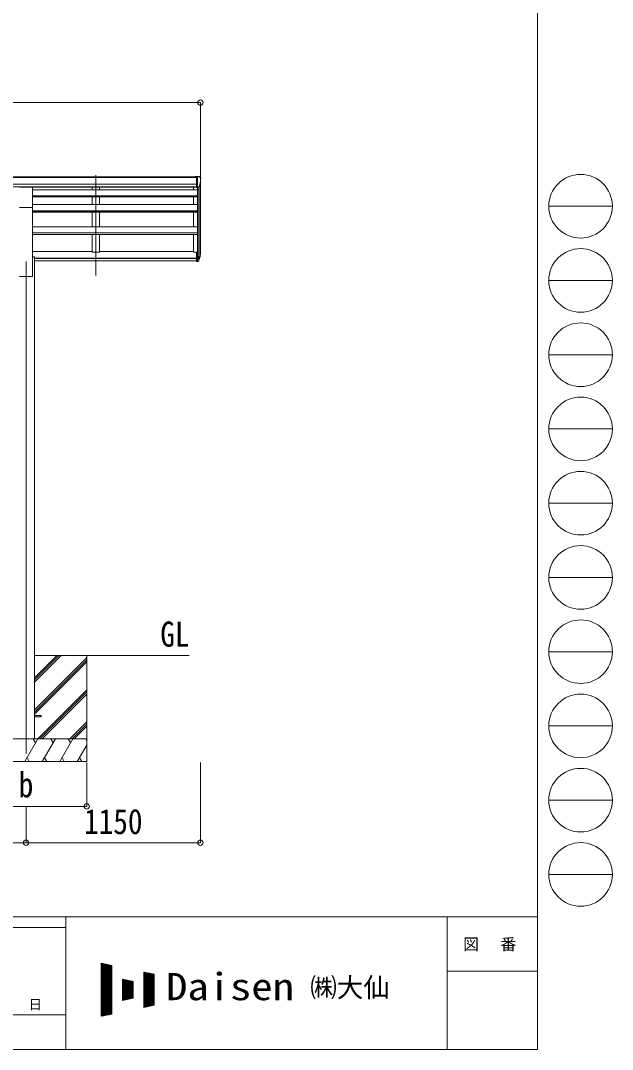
# Model space of a CAD drawing. Units: millimetres at full size; details may follow other scales. Extents: x -9783 to 9892, y -6828 to 6752.
# Drawn here: x 5987 to 9892, y -6828 to -38 of the extents above; entities that cross this region are included whole.
import ezdxf
from ezdxf.enums import TextEntityAlignment as Align

# ---------------------------------------------------------------- set-up
doc = ezdxf.new("R2010")
doc.units = ezdxf.units.MM
doc.header["$LTSCALE"] = 35
doc.header["$PDMODE"] = 32
doc.header["$PDSIZE"] = 35
for name, color, linetype, lineweight in [('0-0_0', 7, 'Continuous', 9), ('0-1_本体', 4, 'Continuous', 9), ('0-2_部品', 7, 'Continuous', 9), ('0-8_PARTS2', 2, 'Continuous', 9), ('0-A_寸法', 6, 'Continuous', 9), ('F-0_240', 7, 'Continuous', 9)]:
    doc.layers.add(name, color=color, linetype=linetype, lineweight=lineweight)
doc.styles.add('ＭＳ ゴシック', font='')
doc.styles.get('ＭＳ ゴシック').set_extended_font_data('MS Gothic')

msp = doc.modelspace()

# ---------------------------------------------------------------- linework, layer by layer
at = {"layer": '0-0_0'}
for p, q in [((6078.05, -4227.76), (7099.05, -4227.76)), ((6078.05, -4403.59), (6253.88, -4227.76)), ((6078.05, -4389.45), (6239.74, -4227.76)), ((6078.05, -4375.31), (6225.59, -4227.76)), ((6078.05, -4587.44), (6423.05, -4242.44)), ((6078.05, -4601.58), (6423.05, -4256.58)), ((6078.05, -4615.72), (6423.05, -4270.72)), ((6423.05, -4227.76), (6423.05, -4927.76)), ((6099.86, -4777.76), (6423.05, -4454.57)), ((6114, -4777.76), (6423.05, -4468.71)), ((6128.14, -4777.76), (6423.05, -4482.86)), ((6311.99, -4777.76), (6423.05, -4666.7)), ((6326.13, -4777.76), (6423.05, -4680.84)), ((6340.27, -4777.76), (6423.05, -4694.99)), ((6423.05, -4777.76), (5623.05, -4777.76)), ((6014.2, -4927.76), (6100.81, -4777.76)), ((6085.81, -4803.74), (6070.8, -4777.76)), ((6129.67, -4927.76), (6216.28, -4777.76)), ((6201.28, -4803.74), (6186.28, -4777.76)), ((6245.14, -4927.76), (6331.75, -4777.76)), ((6301.75, -4777.76), (6316.75, -4803.74)), ((6360.61, -4927.76), (6423.05, -4819.62)), ((6417.22, -4777.76), (6423.05, -4787.86)), ((5623.05, -4927.76), (6423.05, -4927.76)), ((6029.2, -4901.78), (6044.2, -4927.76)), ((6144.67, -4901.78), (6159.67, -4927.76)), ((6260.14, -4901.78), (6275.14, -4927.76)), ((6375.61, -4901.78), (6390.61, -4927.76))]:
    msp.add_line(p, q, dxfattribs=at)
at = {"layer": '0-1_本体'}
for p, q in [((1799.55, -1069.34), (7136.55, -1069.34)), ((1799.55, -1074.7), (7146.55, -1074.7)), ((1799.55, -1118.22), (7146.55, -1118.22)), ((1799.55, -1135.89), (7146.55, -1135.89)), ((7146.55, -1138.2), (6065.55, -1138.3)), ((7153.05, -1154.12), (6065.55, -1154.12)), ((6458.05, -1138.27), (6458.05, -1154.12)), ((6508.05, -1138.26), (6508.05, -1154.12)), ((7128.05, -1138.2), (7128.05, -1154.12)), ((7153.05, -1139.72), (7153.05, -1566.33)), ((7159.05, -1140.25), (7159.05, -1610.76)), ((7168.76, -1124.89), (7168.76, -1592.76)), ((7173.05, -1568.5), (7173.05, -1106.09)), ((6065.55, -1195.82), (7153.05, -1195.82)), ((6065.55, -1197.51), (7153.05, -1197.51)), ((6065.55, -1201.92), (7153.05, -1201.92)), ((6458.05, -1201.92), (6458.05, -1252.91)), ((6508.05, -1201.92), (6508.05, -1252.91)), ((7128.05, -1201.92), (7128.05, -1252.91)), ((6065.55, -1252.91), (7153.05, -1252.91)), ((6065.55, -1727.76), (6065.55, -1272.13)), ((6065.55, -1293.56), (7153.05, -1293.56)), ((6065.55, -1295.24), (7153.05, -1295.24)), ((6065.55, -1301.96), (7153.05, -1301.96)), ((6458.05, -1301.96), (6458.05, -1398.64)), ((6508.05, -1301.96), (6508.05, -1398.64)), ((7128.05, -1301.96), (7128.05, -1398.64)), ((6065.55, -1398.64), (7153.05, -1398.64)), ((7153.05, -1438.1), (6065.55, -1438.1)), ((7153.05, -1439.78), (6065.55, -1439.78)), ((7153.05, -1448.83), (6065.55, -1448.83)), ((6458.05, -1448.83), (6458.05, -1567.15)), ((6508.05, -1448.83), (6508.05, -1567.15)), ((7128.05, -1448.83), (7128.05, -1567.15)), ((6065.55, -1561.94), (6458.05, -1561.94)), ((6065.55, -1597.76), (6078.05, -1597.76)), ((6078.05, -1597.76), (6078.05, -4777.76)), ((6078.05, -1606.25), (7146.55, -1606.25)), ((6078.05, -1607.63), (7146.55, -1607.63)), ((6078.05, -1624.8), (7146.55, -1624.8)), ((6458.05, -1567.15), (6508.05, -1567.15)), ((6508.05, -1561.94), (7128.05, -1561.94)), ((7146.55, -1567.15), (7128.05, -1567.15)), ((5980.55, -1727.76), (6065.55, -1727.76))]:
    msp.add_line(p, q, dxfattribs=at)
at = {"layer": '0-2_部品'}
for p, q in [((7146.55, -1067.74), (7136.55, -1067.83)), ((7136.55, -1069.34), (7136.55, -1067.83)), ((7146.55, -1139.72), (7146.55, -1067.74)), ((7165.05, -1067.74), (7146.55, -1067.74)), ((7153.05, -1140.72), (7153.05, -1067.74)), ((7165.05, -1067.74), (7167.38, -1067.88)), ((7168.14, -1068.31), (7172.2, -1074.12)), ((7175.05, -1077.11), (7175.05, -1077.74)), ((5980.55, -1137.98), (6065.55, -1137.98)), ((6065.55, -1272.13), (6065.55, -1137.98)), ((7146.55, -1139.72), (7153.05, -1139.72)), ((7153.05, -1140.72), (7158.26, -1140.41)), ((7160.67, -1138.91), (7169.95, -1122.85)), ((5980.55, -1272.13), (6065.55, -1272.13)), ((7146.55, -1566.33), (7146.55, -1627.39)), ((7146.55, -1566.33), (7153.05, -1566.33)), ((7146.55, -1604.64), (7153.05, -1604.64)), ((7146.55, -1610.04), (7153.05, -1610.04)), ((7146.55, -1627.39), (7153.05, -1627.39)), ((7153.05, -1566.33), (7153.05, -1628.21)), ((7153.05, -1611.04), (7158.18, -1611.04)), ((7153.05, -1613.04), (7157.89, -1613.04)), ((7153.05, -1628.21), (7157.89, -1628.21)), ((7159.48, -1610.29), (7169.24, -1591.87)), ((7170.66, -1592.37), (7160.49, -1611.54)), ((7168.07, -1609.22), (7160.49, -1626.71))]:
    msp.add_line(p, q, dxfattribs=at)
at = {"layer": '0-2_部品', "color": 4}
for p, q in [((6123.05, -4623.26), (6078.05, -4623.26)), ((6123.05, -4632.26), (6078.05, -4632.26)), ((6123.05, -4623.26), (6123.05, -4632.26))]:
    msp.add_line(p, q, dxfattribs=at)
at = {"layer": '0-2_部品'}
for centre, radius, start, end in [((7167.32, -1068.88), 1, 35, 86.5), ((6973.05, -1077.74), 202, 347.09739, 0), ((7172.05, -1077.11), 3, 0, 87), ((7158.07, -1137.41), 3, 273.5, 330), ((7085.1, -1565.92), 88.05, 342.78929, 2.77608), ((7084.39, -1570.2), 89.07, 345.58812, 5.50424), ((7157.89, -1610.04), 3, 270, 330), ((7157.89, -1625.21), 3, 270, 330), ((7158.18, -1609.54), 1.5, 270, 330), ((7039.83, -1573.14), 133.22, 344.28698, 356.72013)]:
    msp.add_arc(centre, radius, start, end, dxfattribs=at)
at = {"layer": '0-8_PARTS2'}
for p, q in [((6483.05, -1721.56), (6483.05, -1059.03)), ((6023.05, -1627.76), (6023.05, -4877.76))]:
    msp.add_line(p, q, dxfattribs=at)
at = {"layer": '0-A_寸法'}
for p, q in [((1773.05, -579.4), (7173.05, -579.4)), ((7173.05, -579.4), (7173.05, -1125.02)), ((6423.05, -5224.15), (6423.05, -4935.18)), ((7173.05, -5464.12), (7173.05, -4935.18)), ((5623.05, -5224.15), (6423.05, -5224.15)), ((6023.05, -5464.12), (6023.05, -5224.15)), ((2923.05, -5464.12), (6023.05, -5464.12)), ((6023.05, -5464.12), (7173.05, -5464.12))]:
    msp.add_line(p, q, dxfattribs=at)
for p in [(7173.05, -579.4), (6423.05, -5224.15), (6023.05, -5464.12), (7173.05, -5464.12)]:
    msp.add_point(p, dxfattribs=at)
at = {"layer": 'F-0_240', "color": 5}
for p, q in [((9396.97, 6751.9), (9396.97, -6828.1)), ((-9783.03, -5953.1), (9396.97, -5953.1)), ((6285.75, -5953.1), (6285.75, -6828.1)), ((8801.97, -5953.1), (8801.97, -6828.1)), ((-9783.03, -6023.1), (6285.75, -6023.1)), ((8801.97, -6311.85), (9396.97, -6311.85)), ((5305.75, -6600.6), (6285.75, -6600.6)), ((-9783.03, -6828.1), (9396.97, -6828.1))]:
    msp.add_line(p, q, dxfattribs=at)
at = {"layer": 'F-0_240', "color": 4}
for p, q in [((9471.77, -1263.1), (9891.77, -1263.1)), ((9471.77, -1753.1), (9891.77, -1753.1)), ((9471.77, -2243.1), (9891.77, -2243.1)), ((9471.77, -2733.1), (9891.77, -2733.1)), ((9471.77, -3223.1), (9891.77, -3223.1)), ((9471.77, -3713.1), (9891.77, -3713.1)), ((9471.77, -4203.1), (9891.77, -4203.1)), ((9471.77, -4693.1), (9891.77, -4693.1)), ((9471.77, -5183.1), (9891.77, -5183.1)), ((9471.77, -5673.1), (9891.77, -5673.1))]:
    msp.add_line(p, q, dxfattribs=at)
at = {"layer": 'F-0_240'}
for p, q in [((6519.04, -6259.47), (6589.04, -6274.05)), ((6519.04, -6259.47), (6519.04, -6609.47)), ((6519.04, -6262.76), (6534.85, -6262.76)), ((6519.04, -6266.26), (6551.65, -6266.26)), ((6519.04, -6269.76), (6568.45, -6269.76)), ((6519.04, -6273.26), (6585.25, -6273.26)), ((6519.04, -6276.76), (6589.04, -6276.76)), ((6519.04, -6280.26), (6589.04, -6280.26)), ((6519.04, -6283.76), (6589.04, -6283.76)), ((6519.04, -6287.26), (6589.04, -6287.26)), ((6519.04, -6290.76), (6589.04, -6290.76)), ((6519.04, -6294.26), (6589.04, -6294.26)), ((6519.04, -6297.76), (6589.04, -6297.76)), ((6519.04, -6301.26), (6589.04, -6301.26)), ((6519.04, -6304.76), (6589.04, -6304.76)), ((6519.04, -6308.26), (6589.04, -6308.26)), ((6519.04, -6311.76), (6589.04, -6311.76)), ((6521.12, -6609.03), (6521.12, -6259.9)), ((6524.62, -6608.3), (6524.62, -6260.63)), ((6528.12, -6607.58), (6528.12, -6261.36)), ((6531.62, -6606.85), (6531.62, -6262.09)), ((6535.12, -6606.12), (6535.12, -6262.81)), ((6538.62, -6605.39), (6538.62, -6263.54)), ((6542.12, -6604.66), (6542.12, -6264.27)), ((6545.62, -6603.93), (6545.62, -6265)), ((6549.12, -6603.2), (6549.12, -6265.73)), ((6552.62, -6602.47), (6552.62, -6266.46)), ((6556.12, -6601.74), (6556.12, -6267.19)), ((6559.62, -6601.01), (6559.62, -6267.92)), ((6563.12, -6600.28), (6563.12, -6268.65)), ((6566.62, -6599.55), (6566.62, -6269.38)), ((6570.12, -6598.83), (6570.12, -6270.11)), ((6573.62, -6598.1), (6573.62, -6270.84)), ((6577.12, -6597.37), (6577.12, -6271.56)), ((6580.62, -6596.64), (6580.62, -6272.29)), ((6584.12, -6595.91), (6584.12, -6273.02)), ((6587.62, -6595.18), (6587.62, -6273.75)), ((6589.04, -6274.05), (6589.04, -6594.88)), ((6519.04, -6315.26), (6589.04, -6315.26)), ((6519.04, -6318.76), (6589.04, -6318.76)), ((6519.04, -6322.26), (6589.04, -6322.26)), ((6519.04, -6325.76), (6589.04, -6325.76)), ((6519.04, -6329.26), (6589.04, -6329.26)), ((6519.04, -6332.76), (6589.04, -6332.76)), ((6519.04, -6336.26), (6589.04, -6336.26)), ((6519.04, -6339.76), (6589.04, -6339.76)), ((6519.04, -6343.26), (6589.04, -6343.26)), ((6519.04, -6346.76), (6589.04, -6346.76)), ((6519.04, -6350.26), (6589.04, -6350.26)), ((6519.04, -6353.76), (6589.04, -6353.76)), ((6519.04, -6357.26), (6589.04, -6357.26)), ((6519.04, -6360.76), (6589.04, -6360.76)), ((6519.04, -6364.26), (6589.04, -6364.26)), ((6519.04, -6367.76), (6589.04, -6367.76)), ((6519.04, -6371.26), (6589.04, -6371.26)), ((6519.04, -6374.76), (6589.04, -6374.76)), ((6519.04, -6378.26), (6589.04, -6378.26)), ((6519.04, -6381.76), (6589.04, -6381.76)), ((6659.04, -6364.47), (6729.04, -6379.05)), ((6659.04, -6364.47), (6659.04, -6504.47)), ((6659.04, -6367.76), (6674.85, -6367.76)), ((6659.04, -6371.26), (6691.65, -6371.26)), ((6659.04, -6374.76), (6708.45, -6374.76)), ((6659.04, -6378.26), (6725.25, -6378.26)), ((6659.04, -6381.76), (6729.04, -6381.76)), ((6661.12, -6504.03), (6661.12, -6364.9)), ((6664.62, -6503.3), (6664.62, -6365.63)), ((6668.12, -6502.58), (6668.12, -6366.36)), ((6671.62, -6501.85), (6671.62, -6367.09)), ((6675.12, -6501.12), (6675.12, -6367.81)), ((6678.62, -6500.39), (6678.62, -6368.54)), ((6682.12, -6499.66), (6682.12, -6369.27)), ((6685.62, -6498.93), (6685.62, -6370)), ((6689.12, -6498.2), (6689.12, -6370.73)), ((6692.62, -6497.47), (6692.62, -6371.46)), ((6696.12, -6496.74), (6696.12, -6372.19)), ((6699.62, -6496.01), (6699.62, -6372.92)), ((6703.12, -6495.28), (6703.12, -6373.65)), ((6706.62, -6494.55), (6706.62, -6374.38)), ((6710.12, -6493.83), (6710.12, -6375.11)), ((6713.62, -6493.1), (6713.62, -6375.84)), ((6717.12, -6492.37), (6717.12, -6376.56)), ((6720.62, -6491.64), (6720.62, -6377.29)), ((6724.12, -6490.91), (6724.12, -6378.02)), ((6727.62, -6490.18), (6727.62, -6378.75)), ((6729.04, -6379.05), (6729.04, -6489.88)), ((6799.04, -6317.8), (6869.04, -6332.38)), ((6799.04, -6317.8), (6799.04, -6551.13)), ((6799.04, -6318.76), (6803.65, -6318.76)), ((6799.04, -6322.26), (6820.45, -6322.26)), ((6799.04, -6325.76), (6837.25, -6325.76)), ((6799.04, -6329.26), (6854.05, -6329.26)), ((6799.04, -6332.76), (6869.04, -6332.76)), ((6799.04, -6336.26), (6869.04, -6336.26)), ((6799.04, -6339.76), (6869.04, -6339.76)), ((6799.04, -6343.26), (6869.04, -6343.26)), ((6799.04, -6346.76), (6869.04, -6346.76)), ((6799.04, -6350.26), (6869.04, -6350.26)), ((6799.04, -6353.76), (6869.04, -6353.76)), ((6799.04, -6357.26), (6869.04, -6357.26)), ((6799.04, -6360.76), (6869.04, -6360.76)), ((6799.04, -6364.26), (6869.04, -6364.26)), ((6799.04, -6367.76), (6869.04, -6367.76)), ((6799.04, -6371.26), (6869.04, -6371.26)), ((6799.04, -6374.76), (6869.04, -6374.76)), ((6799.04, -6378.26), (6869.04, -6378.26)), ((6799.04, -6381.76), (6869.04, -6381.76)), ((6801.12, -6550.7), (6801.12, -6318.23)), ((6804.62, -6549.97), (6804.62, -6318.96)), ((6808.12, -6549.24), (6808.12, -6319.69)), ((6811.62, -6548.51), (6811.62, -6320.42)), ((6815.12, -6547.78), (6815.12, -6321.15)), ((6818.62, -6547.05), (6818.62, -6321.88)), ((6822.12, -6546.33), (6822.12, -6322.61)), ((6825.62, -6545.6), (6825.62, -6323.34)), ((6829.12, -6544.87), (6829.12, -6324.06)), ((6832.62, -6544.14), (6832.62, -6324.79)), ((6836.12, -6543.41), (6836.12, -6325.52)), ((6839.62, -6542.68), (6839.62, -6326.25)), ((6843.12, -6541.95), (6843.12, -6326.98)), ((6846.62, -6541.22), (6846.62, -6327.71)), ((6850.12, -6540.49), (6850.12, -6328.44)), ((6853.62, -6539.76), (6853.62, -6329.17)), ((6857.12, -6539.03), (6857.12, -6329.9)), ((6860.62, -6538.3), (6860.62, -6330.63)), ((6864.12, -6537.58), (6864.12, -6331.36)), ((6867.62, -6536.85), (6867.62, -6332.09)), ((6869.04, -6332.38), (6869.04, -6536.55)), ((6519.04, -6385.26), (6589.04, -6385.26)), ((6519.04, -6388.76), (6589.04, -6388.76)), ((6519.04, -6392.26), (6589.04, -6392.26)), ((6519.04, -6395.76), (6589.04, -6395.76)), ((6519.04, -6399.26), (6589.04, -6399.26)), ((6519.04, -6402.76), (6589.04, -6402.76)), ((6519.04, -6406.26), (6589.04, -6406.26)), ((6519.04, -6409.76), (6589.04, -6409.76)), ((6519.04, -6413.26), (6589.04, -6413.26)), ((6519.04, -6416.76), (6589.04, -6416.76)), ((6519.04, -6420.26), (6589.04, -6420.26)), ((6519.04, -6423.76), (6589.04, -6423.76)), ((6519.04, -6427.26), (6589.04, -6427.26)), ((6519.04, -6430.76), (6589.04, -6430.76)), ((6519.04, -6434.26), (6589.04, -6434.26)), ((6519.04, -6437.76), (6589.04, -6437.76)), ((6519.04, -6441.26), (6589.04, -6441.26)), ((6519.04, -6444.76), (6589.04, -6444.76)), ((6519.04, -6448.26), (6589.04, -6448.26)), ((6659.04, -6385.26), (6729.04, -6385.26)), ((6659.04, -6388.76), (6729.04, -6388.76)), ((6659.04, -6392.26), (6729.04, -6392.26)), ((6659.04, -6395.76), (6729.04, -6395.76)), ((6659.04, -6399.26), (6729.04, -6399.26)), ((6659.04, -6402.76), (6729.04, -6402.76)), ((6659.04, -6406.26), (6729.04, -6406.26)), ((6659.04, -6409.76), (6729.04, -6409.76)), ((6659.04, -6413.26), (6729.04, -6413.26)), ((6659.04, -6416.76), (6729.04, -6416.76)), ((6659.04, -6420.26), (6729.04, -6420.26)), ((6659.04, -6423.76), (6729.04, -6423.76)), ((6659.04, -6427.26), (6729.04, -6427.26)), ((6659.04, -6430.76), (6729.04, -6430.76)), ((6659.04, -6434.26), (6729.04, -6434.26)), ((6659.04, -6437.76), (6729.04, -6437.76)), ((6659.04, -6441.26), (6729.04, -6441.26)), ((6659.04, -6444.76), (6729.04, -6444.76)), ((6659.04, -6448.26), (6729.04, -6448.26)), ((6799.04, -6385.26), (6869.04, -6385.26)), ((6799.04, -6388.76), (6869.04, -6388.76)), ((6799.04, -6392.26), (6869.04, -6392.26)), ((6799.04, -6395.76), (6869.04, -6395.76)), ((6799.04, -6399.26), (6869.04, -6399.26)), ((6799.04, -6402.76), (6869.04, -6402.76)), ((6799.04, -6406.26), (6869.04, -6406.26)), ((6799.04, -6409.76), (6869.04, -6409.76)), ((6799.04, -6413.26), (6869.04, -6413.26)), ((6799.04, -6416.76), (6869.04, -6416.76)), ((6799.04, -6420.26), (6869.04, -6420.26)), ((6799.04, -6423.76), (6869.04, -6423.76)), ((6799.04, -6427.26), (6869.04, -6427.26)), ((6799.04, -6430.76), (6869.04, -6430.76)), ((6799.04, -6434.26), (6869.04, -6434.26)), ((6799.04, -6437.76), (6869.04, -6437.76)), ((6799.04, -6441.26), (6869.04, -6441.26)), ((6799.04, -6444.76), (6869.04, -6444.76)), ((6799.04, -6448.26), (6869.04, -6448.26)), ((6519.04, -6451.76), (6589.04, -6451.76)), ((6519.04, -6455.26), (6589.04, -6455.26)), ((6519.04, -6458.76), (6589.04, -6458.76)), ((6519.04, -6462.26), (6589.04, -6462.26)), ((6519.04, -6465.76), (6589.04, -6465.76)), ((6519.04, -6469.26), (6589.04, -6469.26)), ((6519.04, -6472.76), (6589.04, -6472.76)), ((6519.04, -6476.26), (6589.04, -6476.26)), ((6519.04, -6479.76), (6589.04, -6479.76)), ((6519.04, -6483.26), (6589.04, -6483.26)), ((6519.04, -6486.76), (6589.04, -6486.76)), ((6519.04, -6490.26), (6589.04, -6490.26)), ((6519.04, -6493.76), (6589.04, -6493.76)), ((6519.04, -6497.26), (6589.04, -6497.26)), ((6519.04, -6500.76), (6589.04, -6500.76)), ((6519.04, -6504.26), (6589.04, -6504.26)), ((6519.04, -6507.76), (6589.04, -6507.76)), ((6519.04, -6511.26), (6589.04, -6511.26)), ((6519.04, -6514.76), (6589.04, -6514.76)), ((6519.04, -6518.26), (6589.04, -6518.26)), ((6659.04, -6451.76), (6729.04, -6451.76)), ((6659.04, -6455.26), (6729.04, -6455.26)), ((6659.04, -6458.76), (6729.04, -6458.76)), ((6659.04, -6462.26), (6729.04, -6462.26)), ((6659.04, -6465.76), (6729.04, -6465.76)), ((6659.04, -6469.26), (6729.04, -6469.26)), ((6659.04, -6472.76), (6729.04, -6472.76)), ((6659.04, -6476.26), (6729.04, -6476.26)), ((6659.04, -6479.76), (6729.04, -6479.76)), ((6659.04, -6483.26), (6729.04, -6483.26)), ((6659.04, -6486.76), (6729.04, -6486.76)), ((6659.04, -6504.47), (6729.04, -6489.88)), ((6659.04, -6490.26), (6727.23, -6490.26)), ((6659.04, -6493.76), (6710.43, -6493.76)), ((6659.04, -6497.26), (6693.63, -6497.26)), ((6659.04, -6500.76), (6676.83, -6500.76)), ((6659.04, -6504.26), (6660.03, -6504.26)), ((6799.04, -6451.76), (6869.04, -6451.76)), ((6799.04, -6455.26), (6869.04, -6455.26)), ((6799.04, -6458.76), (6869.04, -6458.76)), ((6799.04, -6462.26), (6869.04, -6462.26)), ((6799.04, -6465.76), (6869.04, -6465.76)), ((6799.04, -6469.26), (6869.04, -6469.26)), ((6799.04, -6472.76), (6869.04, -6472.76)), ((6799.04, -6476.26), (6869.04, -6476.26)), ((6799.04, -6479.76), (6869.04, -6479.76)), ((6799.04, -6483.26), (6869.04, -6483.26)), ((6799.04, -6486.76), (6869.04, -6486.76)), ((6799.04, -6490.26), (6869.04, -6490.26)), ((6799.04, -6493.76), (6869.04, -6493.76)), ((6799.04, -6497.26), (6869.04, -6497.26)), ((6799.04, -6500.76), (6869.04, -6500.76)), ((6799.04, -6504.26), (6869.04, -6504.26)), ((6799.04, -6507.76), (6869.04, -6507.76)), ((6799.04, -6511.26), (6869.04, -6511.26)), ((6799.04, -6514.76), (6869.04, -6514.76)), ((6799.04, -6518.26), (6869.04, -6518.26)), ((6519.04, -6521.76), (6589.04, -6521.76)), ((6519.04, -6525.26), (6589.04, -6525.26)), ((6519.04, -6528.76), (6589.04, -6528.76)), ((6519.04, -6532.26), (6589.04, -6532.26)), ((6519.04, -6535.76), (6589.04, -6535.76)), ((6519.04, -6539.26), (6589.04, -6539.26)), ((6519.04, -6542.76), (6589.04, -6542.76)), ((6519.04, -6546.26), (6589.04, -6546.26)), ((6519.04, -6549.76), (6589.04, -6549.76)), ((6519.04, -6553.26), (6589.04, -6553.26)), ((6519.04, -6556.76), (6589.04, -6556.76)), ((6519.04, -6560.26), (6589.04, -6560.26)), ((6519.04, -6563.76), (6589.04, -6563.76)), ((6519.04, -6567.26), (6589.04, -6567.26)), ((6519.04, -6570.76), (6589.04, -6570.76)), ((6519.04, -6574.26), (6589.04, -6574.26)), ((6519.04, -6577.76), (6589.04, -6577.76)), ((6519.04, -6581.26), (6589.04, -6581.26)), ((6519.04, -6584.76), (6589.04, -6584.76)), ((6799.04, -6521.76), (6869.04, -6521.76)), ((6799.04, -6525.26), (6869.04, -6525.26)), ((6799.04, -6528.76), (6869.04, -6528.76)), ((6799.04, -6532.26), (6869.04, -6532.26)), ((6799.04, -6535.76), (6869.04, -6535.76)), ((6869.04, -6536.55), (6799.04, -6551.13)), ((6799.04, -6539.26), (6856.03, -6539.26)), ((6799.04, -6542.76), (6839.23, -6542.76)), ((6799.04, -6546.26), (6822.43, -6546.26)), ((6799.04, -6549.76), (6805.63, -6549.76)), ((6519.04, -6588.26), (6589.04, -6588.26)), ((6519.04, -6591.76), (6589.04, -6591.76)), ((6589.04, -6594.88), (6519.04, -6609.47)), ((6519.04, -6595.26), (6587.23, -6595.26)), ((6519.04, -6598.76), (6570.43, -6598.76)), ((6519.04, -6602.26), (6553.63, -6602.26)), ((6519.04, -6605.76), (6536.83, -6605.76)), ((6519.04, -6609.26), (6520.03, -6609.26))]:
    msp.add_line(p, q, dxfattribs=at)
at = {"layer": 'F-0_240', "color": 4}
for centre in [(9681.77, -1263.1), (9681.77, -1753.1), (9681.77, -2243.1), (9681.77, -2733.1), (9681.77, -3223.1), (9681.77, -3713.1), (9681.77, -4203.1), (9681.77, -4693.1), (9681.77, -5183.1), (9681.77, -5673.1)]:
    msp.add_circle(centre, 210, dxfattribs=at)

# ---------------------------------------------------------------- texts
at = {"layer": '0-0_0', "style": 'ＭＳ ゴシック', "width": 0.85}
msp.add_text('GL', height=166.8, dxfattribs=at).set_placement((6908.59, -4220.82), align=Align.BOTTOM_LEFT)
at = {"layer": '0-A_寸法', "color": 7, "style": 'ＭＳ ゴシック', "width": 0.85}
for s, p in [('b', (5974.92, -5214.65)), ('1150', (6405.55, -5457.12))]:
    msp.add_text(s, height=166.8, dxfattribs=at).set_placement(p, align=Align.BOTTOM_LEFT)
at = {"layer": 'F-0_240', "style": 'ＭＳ ゴシック', "width": 1.15}
msp.add_text('Daisen', height=179.6, dxfattribs=at).set_placement((6947.05, -6556.97), align=Align.BOTTOM_LEFT)
at = {"layer": 'F-0_240', "style": 'ＭＳ ゴシック'}
for s, height, p in [('㈱大仙\u3000', 128.3, (7898.35, -6521.97)), ('年\u3000\u3000月\u3000\u3000日', 64.15, (5515.76, -6583.1))]:
    msp.add_text(s, height=height, dxfattribs=at).set_placement(p, align=Align.BOTTOM_LEFT)
at = {"layer": 'F-0_240', "insert": (8906.97, -6180.6), "char_height": 76.98, "attachment_point": 7, "style": 'ＭＳ ゴシック'}
msp.add_mtext('\\T1.17;図\u3000番', dxfattribs=at)

doc.saveas('drawing.dxf')
